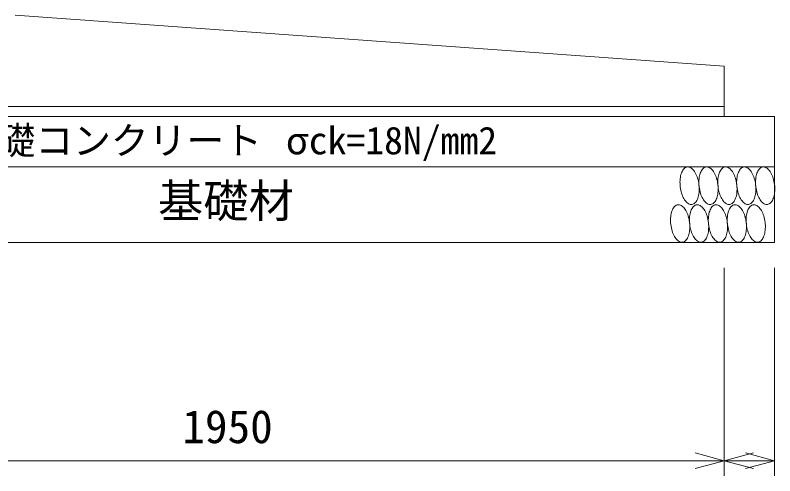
# Model space of a CAD drawing. Units: millimetres, scale not verified. Extents: x -414 to 386, y -556 to 556.
# Drawn here: x -179.5 to -129.2, y 240.1 to 270.5 of the extents above; entities that cross this region are included whole.
import ezdxf
from ezdxf.enums import TextEntityAlignment as Align

# ---------------------------------------------------------------- set-up
doc = ezdxf.new("R2010")
doc.units = ezdxf.units.MM
doc.header["$LTSCALE"] = 2
doc.layers.add('0-0_0', color=2, linetype='Continuous', lineweight=18)
doc.styles.add('ＭＳ ゴシック', font='')
doc.styles.get('ＭＳ ゴシック').set_extended_font_data('MS Gothic')

msp = doc.modelspace()

# ---------------------------------------------------------------- linework, layer by layer
at = {"layer": '0-0_0'}
for p, q in [((-179.536, 270.539), (-132.595, 267.169)), ((-132.595, 267.169), (-132.595, 264.502)), ((-132.595, 264.502), (-197.595, 264.502)), ((-132.595, 264.502), (-132.595, 263.836)), ((-200.929, 260.502), (-129.262, 260.502)), ((-129.709, 260.365), (-129.763, 260.409)), ((-135.524, 259.393), (-135.518, 259.285)), ((-134.267, 259.329), (-134.282, 259.436)), ((-134.274, 259.393), (-134.268, 259.285)), ((-133.016, 259.329), (-133.032, 259.436)), ((-133.024, 259.393), (-133.018, 259.285)), ((-131.767, 259.329), (-131.782, 259.436)), ((-131.774, 259.393), (-131.768, 259.285)), ((-130.517, 259.329), (-130.532, 259.436)), ((-130.524, 259.393), (-130.518, 259.285)), ((-129.266, 259.329), (-129.282, 259.436)), ((-129.789, 258.01), (-129.735, 258.012)), ((-136.085, 257.492), (-136.107, 257.402)), ((-135.051, 257.439), (-135.091, 257.526)), ((-134.835, 257.492), (-134.857, 257.402)), ((-133.801, 257.439), (-133.841, 257.526)), ((-133.585, 257.492), (-133.607, 257.402)), ((-132.551, 257.439), (-132.591, 257.526)), ((-132.335, 257.492), (-132.357, 257.402)), ((-131.301, 257.439), (-131.341, 257.526)), ((-131.085, 257.492), (-131.107, 257.402)), ((-130.051, 257.439), (-130.091, 257.526)), ((-200.929, 255.502), (-129.262, 255.502))]:
    msp.add_line(p, q, dxfattribs=at)
at = {"layer": '0-0_0', "color": 4}
for p, q in [((-132.595, 240.051), (-132.595, 253.813)), ((-129.262, 240.051), (-129.262, 253.813)), ((-132.595, 241.051), (-130.663, 241.568)), ((-129.262, 241.051), (-131.194, 241.568)), ((-132.595, 241.051), (-134.527, 240.533)), ((-132.595, 241.051), (-129.262, 241.051)), ((-132.595, 241.051), (-130.663, 240.533)), ((-129.262, 241.051), (-131.194, 240.533))]:
    msp.add_line(p, q, dxfattribs=at)
at = {"layer": '0-0_0'}
for points in [[(-200.929, 263.836), (-129.262, 263.836), (-129.262, 255.502)], [(-134.282, 259.436), (-134.302, 259.543), (-134.327, 259.647), (-134.356, 259.748), (-134.389, 259.846), (-134.426, 259.939), (-134.466, 260.026), (-134.51, 260.108), (-134.556, 260.183), (-134.605, 260.252), (-134.656, 260.312), (-134.709, 260.365), (-134.763, 260.409), (-134.818, 260.444), (-134.873, 260.47), (-134.929, 260.487), (-134.985, 260.495), (-135.039, 260.493), (-135.093, 260.482), (-135.145, 260.461), (-135.195, 260.431), (-135.242, 260.392), (-135.287, 260.345), (-135.329, 260.289), (-135.367, 260.225), (-135.402, 260.154), (-135.433, 260.076), (-135.46, 259.991), (-135.482, 259.902), (-135.5, 259.807), (-135.513, 259.708), (-135.522, 259.605), (-135.525, 259.5), (-135.524, 259.393)], [(-133.032, 259.436), (-133.052, 259.543), (-133.077, 259.647), (-133.106, 259.748), (-133.139, 259.846), (-133.176, 259.939), (-133.216, 260.026), (-133.26, 260.108), (-133.306, 260.183), (-133.355, 260.252), (-133.406, 260.312), (-133.459, 260.365), (-133.513, 260.409), (-133.568, 260.444), (-133.623, 260.47), (-133.679, 260.487), (-133.735, 260.495), (-133.789, 260.493), (-133.843, 260.482), (-133.895, 260.461), (-133.945, 260.431), (-133.992, 260.392), (-134.037, 260.345), (-134.079, 260.289), (-134.117, 260.225), (-134.152, 260.154), (-134.183, 260.076), (-134.21, 259.991), (-134.232, 259.902), (-134.25, 259.807), (-134.263, 259.708), (-134.272, 259.605), (-134.275, 259.5), (-134.274, 259.393)], [(-131.782, 259.436), (-131.802, 259.543), (-131.827, 259.647), (-131.856, 259.748), (-131.889, 259.846), (-131.926, 259.939), (-131.966, 260.026), (-132.01, 260.108), (-132.056, 260.183), (-132.105, 260.252), (-132.156, 260.312), (-132.209, 260.365), (-132.263, 260.409), (-132.318, 260.444), (-132.373, 260.47), (-132.429, 260.487), (-132.485, 260.495), (-132.539, 260.493), (-132.593, 260.482), (-132.645, 260.461), (-132.695, 260.431), (-132.742, 260.392), (-132.787, 260.345), (-132.829, 260.289), (-132.867, 260.225), (-132.902, 260.154), (-132.933, 260.076), (-132.96, 259.991), (-132.982, 259.902), (-133, 259.807), (-133.013, 259.708), (-133.022, 259.605), (-133.025, 259.5), (-133.024, 259.393)], [(-130.532, 259.436), (-130.552, 259.543), (-130.577, 259.647), (-130.606, 259.748), (-130.639, 259.846), (-130.676, 259.939), (-130.716, 260.026), (-130.76, 260.108), (-130.806, 260.183), (-130.855, 260.252), (-130.906, 260.312), (-130.959, 260.365), (-131.013, 260.409), (-131.068, 260.444), (-131.123, 260.47), (-131.179, 260.487), (-131.235, 260.495), (-131.289, 260.493), (-131.343, 260.482), (-131.395, 260.461), (-131.445, 260.431), (-131.492, 260.392), (-131.537, 260.345), (-131.579, 260.289), (-131.617, 260.225), (-131.652, 260.154), (-131.683, 260.076), (-131.71, 259.991), (-131.732, 259.902), (-131.75, 259.807), (-131.763, 259.708), (-131.772, 259.605), (-131.775, 259.5), (-131.774, 259.393)], [(-129.763, 260.409), (-129.818, 260.444), (-129.873, 260.47), (-129.929, 260.487), (-129.985, 260.495), (-130.039, 260.493), (-130.093, 260.482), (-130.145, 260.461), (-130.195, 260.431), (-130.242, 260.392), (-130.287, 260.345), (-130.329, 260.289), (-130.367, 260.225), (-130.402, 260.154), (-130.433, 260.076), (-130.46, 259.991), (-130.482, 259.902), (-130.5, 259.807), (-130.513, 259.708), (-130.522, 259.605), (-130.525, 259.5), (-130.524, 259.393)], [(-129.282, 259.436), (-129.302, 259.543), (-129.327, 259.647), (-129.356, 259.748), (-129.389, 259.846), (-129.426, 259.939), (-129.466, 260.026), (-129.51, 260.108), (-129.556, 260.183), (-129.605, 260.252), (-129.656, 260.312), (-129.709, 260.365)], [(-135.518, 259.285), (-135.507, 259.176), (-135.492, 259.068), (-135.471, 258.962), (-135.447, 258.858), (-135.418, 258.756), (-135.385, 258.659), (-135.348, 258.566), (-135.308, 258.478), (-135.264, 258.397), (-135.218, 258.321), (-135.169, 258.253), (-135.118, 258.192), (-135.065, 258.14), (-135.011, 258.096), (-134.956, 258.06), (-134.9, 258.034), (-134.845, 258.017), (-134.789, 258.01), (-134.735, 258.012), (-134.681, 258.023), (-134.629, 258.044), (-134.579, 258.074), (-134.532, 258.113), (-134.487, 258.16), (-134.445, 258.216), (-134.406, 258.28), (-134.371, 258.351), (-134.34, 258.429), (-134.314, 258.513), (-134.291, 258.603), (-134.273, 258.698), (-134.26, 258.797), (-134.252, 258.9), (-134.248, 259.005), (-134.249, 259.112), (-134.256, 259.22), (-134.267, 259.329)], [(-134.268, 259.285), (-134.257, 259.176), (-134.242, 259.068), (-134.221, 258.962), (-134.197, 258.858), (-134.168, 258.756), (-134.135, 258.659), (-134.098, 258.566), (-134.058, 258.478), (-134.014, 258.397), (-133.968, 258.321), (-133.919, 258.253), (-133.868, 258.192), (-133.815, 258.14), (-133.761, 258.096), (-133.706, 258.06), (-133.65, 258.034), (-133.595, 258.017), (-133.539, 258.01), (-133.485, 258.012), (-133.431, 258.023), (-133.379, 258.044), (-133.329, 258.074), (-133.282, 258.113), (-133.237, 258.16), (-133.195, 258.216), (-133.156, 258.28), (-133.121, 258.351), (-133.09, 258.429), (-133.064, 258.513), (-133.041, 258.603), (-133.023, 258.698), (-133.01, 258.797), (-133.002, 258.9), (-132.998, 259.005), (-132.999, 259.112), (-133.006, 259.22), (-133.016, 259.329)], [(-133.018, 259.285), (-133.007, 259.176), (-132.992, 259.068), (-132.971, 258.962), (-132.947, 258.858), (-132.918, 258.756), (-132.885, 258.659), (-132.848, 258.566), (-132.808, 258.478), (-132.764, 258.397), (-132.718, 258.321), (-132.669, 258.253), (-132.618, 258.192), (-132.565, 258.14), (-132.511, 258.096), (-132.456, 258.06), (-132.4, 258.034), (-132.345, 258.017), (-132.289, 258.01), (-132.234, 258.012), (-132.181, 258.023), (-132.129, 258.044), (-132.079, 258.074), (-132.032, 258.113), (-131.987, 258.16), (-131.945, 258.216), (-131.906, 258.28), (-131.871, 258.351), (-131.84, 258.429), (-131.814, 258.513), (-131.791, 258.603), (-131.773, 258.698), (-131.76, 258.797), (-131.752, 258.9), (-131.748, 259.005), (-131.749, 259.112), (-131.756, 259.22), (-131.767, 259.329)], [(-131.768, 259.285), (-131.757, 259.176), (-131.742, 259.068), (-131.721, 258.962), (-131.697, 258.858), (-131.668, 258.756), (-131.635, 258.659), (-131.598, 258.566), (-131.558, 258.478), (-131.514, 258.397), (-131.468, 258.321), (-131.419, 258.253), (-131.368, 258.192), (-131.315, 258.14), (-131.261, 258.096), (-131.206, 258.06), (-131.15, 258.034), (-131.095, 258.017), (-131.039, 258.01), (-130.985, 258.012), (-130.931, 258.023), (-130.879, 258.044), (-130.829, 258.074), (-130.782, 258.113), (-130.737, 258.16), (-130.695, 258.216), (-130.656, 258.28), (-130.621, 258.351), (-130.59, 258.429), (-130.564, 258.513), (-130.541, 258.603), (-130.523, 258.698), (-130.51, 258.797), (-130.502, 258.9), (-130.498, 259.005), (-130.499, 259.112), (-130.506, 259.22), (-130.517, 259.329)], [(-130.518, 259.285), (-130.507, 259.176), (-130.492, 259.068), (-130.471, 258.962), (-130.447, 258.858), (-130.418, 258.756), (-130.385, 258.659), (-130.348, 258.566), (-130.308, 258.478), (-130.264, 258.397), (-130.218, 258.321), (-130.169, 258.253), (-130.118, 258.192), (-130.065, 258.14), (-130.011, 258.096), (-129.956, 258.06), (-129.9, 258.034), (-129.845, 258.017), (-129.789, 258.01)], [(-129.735, 258.012), (-129.681, 258.023), (-129.629, 258.044), (-129.579, 258.074), (-129.532, 258.113), (-129.487, 258.16), (-129.445, 258.216), (-129.406, 258.28), (-129.371, 258.351), (-129.34, 258.429), (-129.314, 258.513), (-129.291, 258.603), (-129.273, 258.698), (-129.26, 258.797), (-129.252, 258.9), (-129.248, 259.005), (-129.249, 259.112), (-129.256, 259.22), (-129.266, 259.329)], [(-135.091, 257.526), (-135.135, 257.608), (-135.181, 257.683), (-135.23, 257.752), (-135.281, 257.812), (-135.334, 257.865), (-135.388, 257.909), (-135.443, 257.944), (-135.498, 257.97), (-135.554, 257.987), (-135.61, 257.995), (-135.664, 257.993), (-135.718, 257.982), (-135.77, 257.961), (-135.82, 257.931), (-135.867, 257.892), (-135.912, 257.845), (-135.954, 257.789), (-135.992, 257.725), (-136.027, 257.654), (-136.058, 257.576), (-136.085, 257.492)], [(-133.841, 257.526), (-133.885, 257.608), (-133.931, 257.683), (-133.98, 257.752), (-134.031, 257.812), (-134.084, 257.865), (-134.138, 257.909), (-134.193, 257.944), (-134.248, 257.97), (-134.304, 257.987), (-134.36, 257.995), (-134.414, 257.993), (-134.468, 257.982), (-134.52, 257.961), (-134.57, 257.931), (-134.617, 257.892), (-134.662, 257.845), (-134.704, 257.789), (-134.742, 257.725), (-134.777, 257.654), (-134.808, 257.576), (-134.835, 257.492)], [(-132.591, 257.526), (-132.635, 257.608), (-132.681, 257.683), (-132.73, 257.752), (-132.781, 257.812), (-132.834, 257.865), (-132.888, 257.909), (-132.943, 257.944), (-132.998, 257.97), (-133.054, 257.987), (-133.11, 257.995), (-133.164, 257.993), (-133.218, 257.982), (-133.27, 257.961), (-133.32, 257.931), (-133.367, 257.892), (-133.412, 257.845), (-133.454, 257.789), (-133.492, 257.725), (-133.527, 257.654), (-133.558, 257.576), (-133.585, 257.492)], [(-131.341, 257.526), (-131.385, 257.608), (-131.431, 257.683), (-131.48, 257.752), (-131.531, 257.812), (-131.584, 257.865), (-131.638, 257.909), (-131.693, 257.944), (-131.748, 257.97), (-131.804, 257.987), (-131.86, 257.995), (-131.914, 257.993), (-131.968, 257.982), (-132.02, 257.961), (-132.07, 257.931), (-132.117, 257.892), (-132.162, 257.845), (-132.204, 257.789), (-132.242, 257.725), (-132.277, 257.654), (-132.308, 257.576), (-132.335, 257.492)], [(-130.091, 257.526), (-130.135, 257.608), (-130.181, 257.683), (-130.23, 257.752), (-130.281, 257.812), (-130.334, 257.865), (-130.388, 257.909), (-130.443, 257.944), (-130.498, 257.97), (-130.554, 257.987), (-130.61, 257.995), (-130.664, 257.993), (-130.718, 257.982), (-130.77, 257.961), (-130.82, 257.931), (-130.867, 257.892), (-130.912, 257.845), (-130.954, 257.789), (-130.992, 257.725), (-131.027, 257.654), (-131.058, 257.576), (-131.085, 257.492)], [(-136.107, 257.402), (-136.125, 257.307), (-136.138, 257.208), (-136.147, 257.105), (-136.15, 257), (-136.149, 256.893), (-136.143, 256.785), (-136.132, 256.676), (-136.117, 256.568), (-136.096, 256.462), (-136.072, 256.358), (-136.043, 256.256), (-136.01, 256.159), (-135.973, 256.066), (-135.933, 255.978), (-135.889, 255.897), (-135.843, 255.821), (-135.794, 255.753), (-135.743, 255.692), (-135.69, 255.64), (-135.636, 255.596), (-135.581, 255.56), (-135.525, 255.534), (-135.47, 255.517), (-135.414, 255.51), (-135.36, 255.512), (-135.306, 255.523), (-135.254, 255.544), (-135.204, 255.574), (-135.157, 255.613), (-135.112, 255.66), (-135.07, 255.716), (-135.031, 255.78), (-134.996, 255.851), (-134.965, 255.929), (-134.939, 256.013), (-134.916, 256.103), (-134.898, 256.198), (-134.885, 256.297), (-134.877, 256.4)], [(-134.891, 256.829), (-134.907, 256.936), (-134.927, 257.043), (-134.952, 257.147), (-134.981, 257.248), (-135.014, 257.346), (-135.051, 257.439)], [(-134.857, 257.402), (-134.875, 257.307), (-134.888, 257.208), (-134.897, 257.105), (-134.9, 257), (-134.899, 256.893), (-134.893, 256.785), (-134.882, 256.676), (-134.867, 256.568), (-134.846, 256.462), (-134.822, 256.358), (-134.793, 256.256), (-134.76, 256.159), (-134.723, 256.066), (-134.683, 255.978), (-134.639, 255.897), (-134.593, 255.821), (-134.544, 255.753), (-134.493, 255.692), (-134.44, 255.64), (-134.386, 255.596), (-134.331, 255.56), (-134.275, 255.534), (-134.22, 255.517), (-134.164, 255.51), (-134.109, 255.512), (-134.056, 255.523), (-134.004, 255.544), (-133.954, 255.574), (-133.907, 255.613), (-133.862, 255.66), (-133.82, 255.716), (-133.781, 255.78), (-133.746, 255.851), (-133.715, 255.929), (-133.689, 256.013), (-133.666, 256.103), (-133.648, 256.198), (-133.635, 256.297), (-133.627, 256.4)], [(-133.642, 256.829), (-133.657, 256.936), (-133.677, 257.043), (-133.702, 257.147), (-133.731, 257.248), (-133.764, 257.346), (-133.801, 257.439)], [(-133.607, 257.402), (-133.625, 257.307), (-133.638, 257.208), (-133.647, 257.105), (-133.65, 257), (-133.649, 256.893), (-133.643, 256.785), (-133.632, 256.676), (-133.617, 256.568), (-133.596, 256.462), (-133.572, 256.358), (-133.543, 256.256), (-133.51, 256.159), (-133.473, 256.066), (-133.433, 255.978), (-133.389, 255.897), (-133.343, 255.821), (-133.294, 255.753), (-133.243, 255.692), (-133.19, 255.64), (-133.136, 255.596), (-133.081, 255.56), (-133.025, 255.534), (-132.97, 255.517), (-132.914, 255.51), (-132.86, 255.512), (-132.806, 255.523), (-132.754, 255.544), (-132.704, 255.574), (-132.657, 255.613), (-132.612, 255.66), (-132.57, 255.716), (-132.531, 255.78), (-132.496, 255.851), (-132.465, 255.929), (-132.439, 256.013), (-132.416, 256.103), (-132.398, 256.198), (-132.385, 256.297), (-132.377, 256.4)], [(-132.392, 256.829), (-132.407, 256.936), (-132.427, 257.043), (-132.452, 257.147), (-132.481, 257.248), (-132.514, 257.346), (-132.551, 257.439)], [(-132.357, 257.402), (-132.375, 257.307), (-132.388, 257.208), (-132.397, 257.105), (-132.4, 257), (-132.399, 256.893), (-132.393, 256.785), (-132.382, 256.676), (-132.367, 256.568), (-132.346, 256.462), (-132.322, 256.358), (-132.293, 256.256), (-132.26, 256.159), (-132.223, 256.066), (-132.183, 255.978), (-132.139, 255.897), (-132.093, 255.821), (-132.044, 255.753), (-131.993, 255.692), (-131.94, 255.64), (-131.886, 255.596), (-131.831, 255.56), (-131.775, 255.534), (-131.72, 255.517), (-131.664, 255.51), (-131.61, 255.512), (-131.556, 255.523), (-131.504, 255.544), (-131.454, 255.574), (-131.407, 255.613), (-131.362, 255.66), (-131.32, 255.716), (-131.281, 255.78), (-131.246, 255.851), (-131.215, 255.929), (-131.189, 256.013), (-131.166, 256.103), (-131.148, 256.198), (-131.135, 256.297), (-131.127, 256.4)], [(-131.141, 256.829), (-131.157, 256.936), (-131.177, 257.043), (-131.202, 257.147), (-131.231, 257.248), (-131.264, 257.346), (-131.301, 257.439)], [(-131.107, 257.402), (-131.125, 257.307), (-131.138, 257.208), (-131.147, 257.105), (-131.15, 257), (-131.149, 256.893), (-131.143, 256.785), (-131.132, 256.676), (-131.117, 256.568), (-131.096, 256.462), (-131.072, 256.358), (-131.043, 256.256), (-131.01, 256.159), (-130.973, 256.066), (-130.933, 255.978), (-130.889, 255.897), (-130.843, 255.821), (-130.794, 255.753), (-130.743, 255.692), (-130.69, 255.64), (-130.636, 255.596), (-130.581, 255.56), (-130.525, 255.534), (-130.47, 255.517), (-130.414, 255.51), (-130.359, 255.512), (-130.306, 255.523), (-130.254, 255.544), (-130.204, 255.574), (-130.157, 255.613), (-130.112, 255.66), (-130.07, 255.716), (-130.031, 255.78), (-129.996, 255.851), (-129.965, 255.929), (-129.939, 256.013), (-129.916, 256.103), (-129.898, 256.198), (-129.885, 256.297), (-129.877, 256.4)], [(-129.892, 256.829), (-129.907, 256.936), (-129.927, 257.043), (-129.952, 257.147), (-129.981, 257.248), (-130.014, 257.346), (-130.051, 257.439)], [(-134.877, 256.4), (-134.873, 256.505), (-134.874, 256.612), (-134.881, 256.72), (-134.891, 256.829)], [(-133.627, 256.4), (-133.623, 256.505), (-133.624, 256.612), (-133.631, 256.72), (-133.642, 256.829)], [(-132.377, 256.4), (-132.373, 256.505), (-132.374, 256.612), (-132.381, 256.72), (-132.392, 256.829)], [(-131.127, 256.4), (-131.123, 256.505), (-131.124, 256.612), (-131.131, 256.72), (-131.141, 256.829)], [(-129.877, 256.4), (-129.873, 256.505), (-129.874, 256.612), (-129.881, 256.72), (-129.892, 256.829)]]:
    msp.add_lwpolyline(points, dxfattribs=at)
at = {"layer": '0-0_0', "color": 4}
msp.add_lwpolyline([(-197.595, 241.051), (-132.595, 241.051), (-134.527, 241.568)], dxfattribs=at)

# ---------------------------------------------------------------- texts
at = {"layer": '0-0_0', "color": 7, "style": 'ＭＳ ゴシック'}
for s, height, p in [('基礎コンクリート', 1.833, (-183.202, 260.781)), ('σck=18N/mm2', 1.833, (-161.619, 260.781)), ('基礎材', 2.199, (-170.082, 256.488)), ('1950', 2.199, (-168.47, 241.551))]:
    msp.add_text(s, height=height, dxfattribs=at).set_placement(p, align=Align.BOTTOM_LEFT)

doc.saveas('drawing.dxf')
